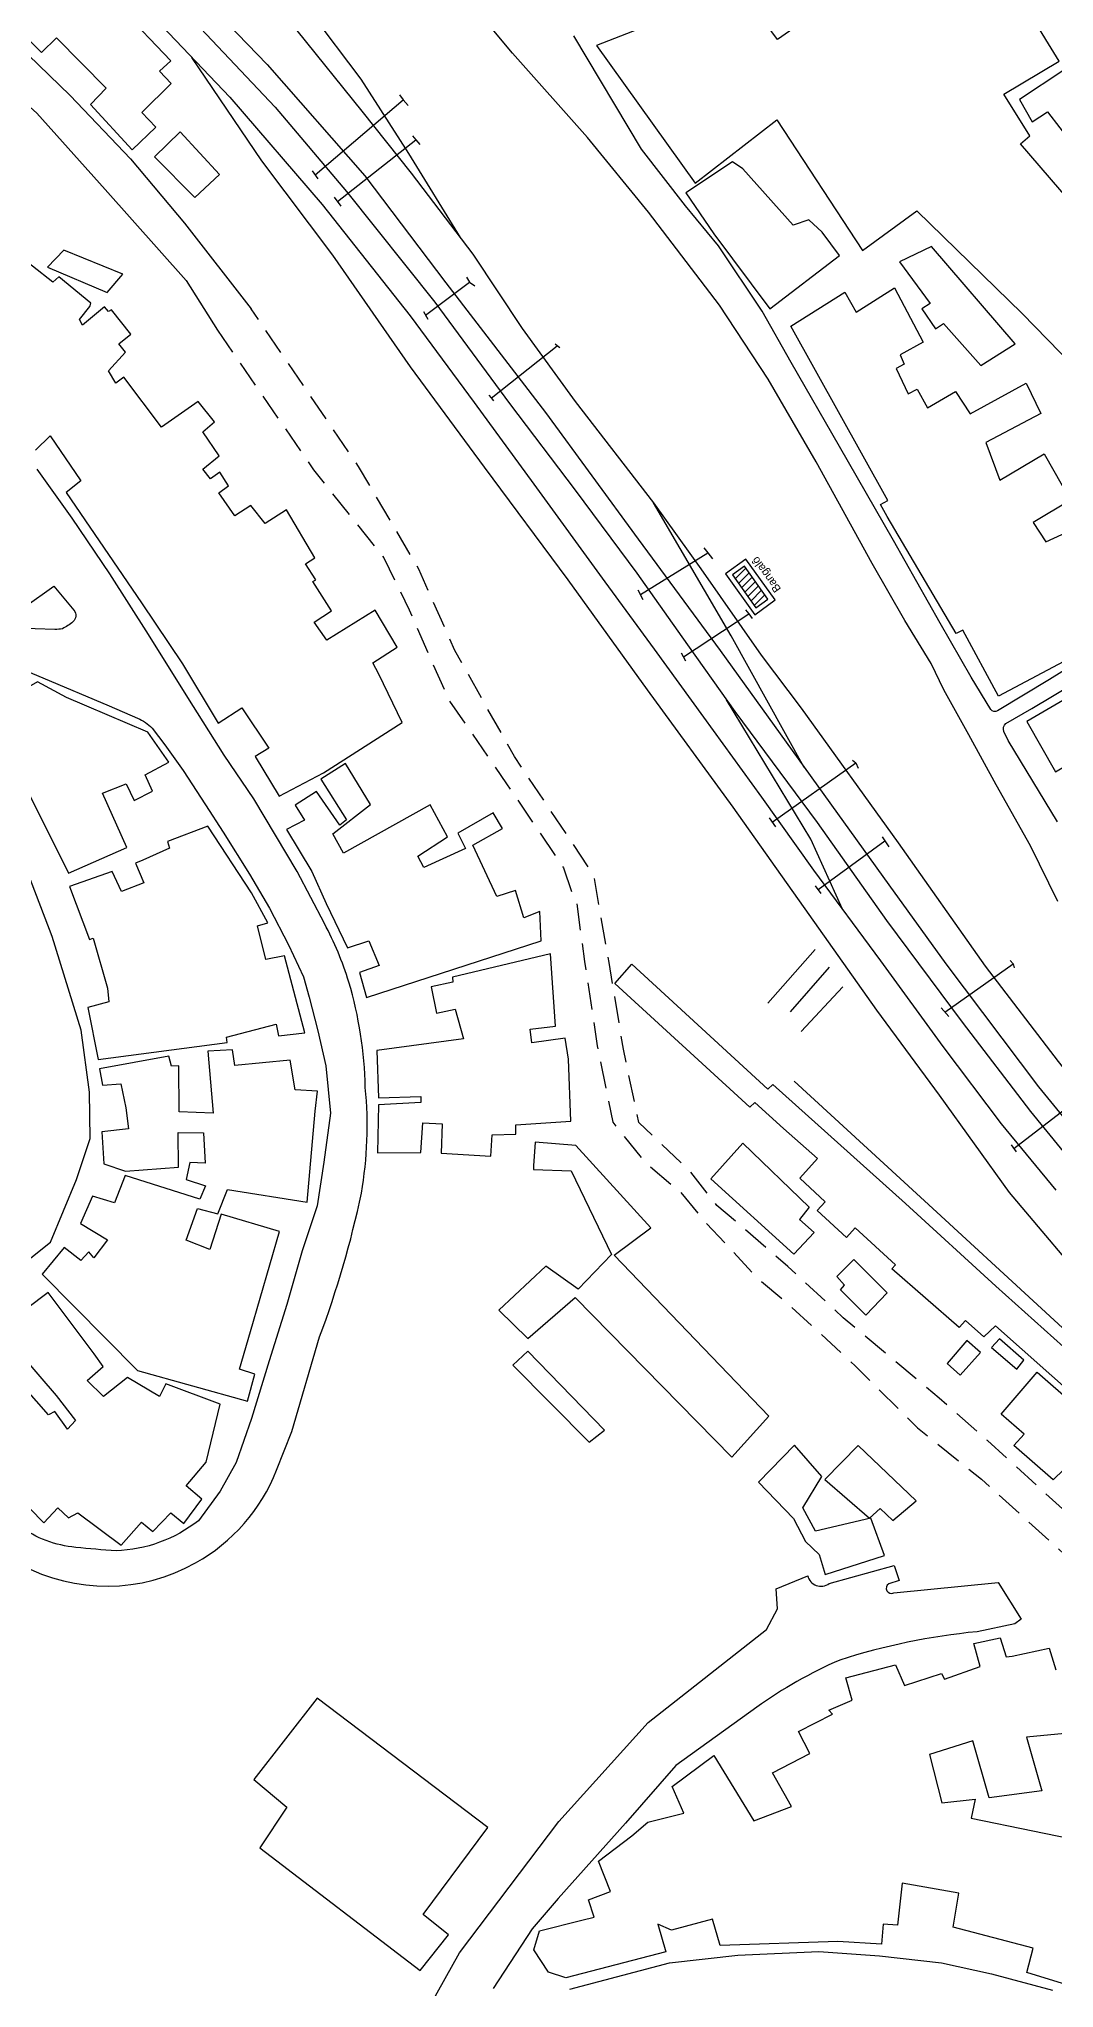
# Model space of a CAD drawing. Header units: metres. Extents: x 320405 to 332543, y 7395686 to 7410003.
# Drawn here: x 323345.6 to 323535.9, y 7400556.3 to 7400921.7 of the extents above; entities that cross this region are included whole.
import ezdxf

# ---------------------------------------------------------------- set-up
doc = ezdxf.new("R2010")
doc.units = ezdxf.units.M
doc.header["$LTSCALE"] = 10
doc.header["$MEASUREMENT"] = 0
doc.linetypes.add('CONTINUO', pattern=[0])
doc.linetypes.add('DASHED', pattern=[0.75, 0.5, -0.25])
for name, color, linetype in [('EDIFICAÇÃO', 30, 'Continuous'), ('Edificações', 30, 'Continuous'), ('Estação', 45, 'Continuous'), ('H_EDIFICAÇÃO', 30, 'Continuous'), ('Linha Férrea', 20, 'Continuous'), ('Portico', 45, 'Continuous'), ('Vias Primárias', 230, 'Continuous'), ('Vias Secundárias', 230, 'DASHED')]:
    doc.layers.add(name, color=color, linetype=linetype)
doc.styles.add('ARIAL', font='arial.ttf')

msp = doc.modelspace()

# ---------------------------------------------------------------- linework, layer by layer
at = {"layer": 'EDIFICAÇÃO', "linetype": 'CONTINUO'}
for points in [[(323479.77, 7400813.8, 733.74), (323483.6, 7400816.56, 733.74), (323478.1, 7400824.2, 733.72), (323474.27, 7400821.44, 733.72)], [(323479.98, 7400815.1, 733.79), (323482.25, 7400816.72, 733.79), (323477.86, 7400822.88, 733.75), (323475.59, 7400821.26, 733.75)]]:
    msp.add_polyline3d(points, close=True, dxfattribs=at)
at = {"layer": 'Edificações'}
for points in [[(323363.08, 7400900.92), (323367.51, 7400905.22), (323364.88, 7400907.95), (323370.36, 7400913.37), (323368.22, 7400915.68), (323370.33, 7400917.66), (323351.69, 7400937.2), (323330.7, 7400956.72), (323322.88, 7400948.44), (323341.59, 7400929.53), (323338.77, 7400926.47), (323346.08, 7400919.18), (323348.89, 7400921.94), (323358.22, 7400912.53), (323355.28, 7400909.47)], [(323477.08, 7400931.08), (323450.09, 7400920.52), (323468.59, 7400894.68), (323483.9, 7400906.56), (323500, 7400882.06), (323510.17, 7400889.53), (323529.93, 7400870.27), (323541.76, 7400858.06), (323555.42, 7400862.31), (323555.58, 7400871.89), (323529.6, 7400902.09), (323531.35, 7400903.55), (323526.5, 7400911.38), (323536.84, 7400917.6), (323521.78, 7400942.14), (323519.24, 7400946.11), (323484.03, 7400921.65)], [(323537.72, 7400915.9), (323529.4, 7400910.39), (323531.8, 7400906.19), (323534.66, 7400908.1), (323539.3, 7400902.07), (323542.02, 7400903.75), (323543.43, 7400901.58), (323547.51, 7400904)], [(323374.81, 7400892), (323379.44, 7400896.34), (323372.04, 7400904.31), (323367.28, 7400899.64)], [(323475.61, 7400898.7), (323466.88, 7400892.87), (323472.09, 7400885.2), (323482.58, 7400871.12), (323495.66, 7400881.17), (323492.43, 7400885.5), (323489.91, 7400887.83), (323487, 7400886.84), (323477.54, 7400897.4)], [(323358.4, 7400874.2), (323361.34, 7400877.62), (323350.24, 7400882.13), (323347.22, 7400878.93)], [(323522.15, 7400860.49), (323528.58, 7400864.58), (323512.92, 7400882.82), (323506.89, 7400879.98), (323512.67, 7400872.15), (323511.12, 7400871.15), (323513.67, 7400867.42), (323515.16, 7400868.37)], [(323351.11, 7400765.35), (323362.06, 7400770.19), (323357.52, 7400780.33), (323361.96, 7400782.1), (323363.42, 7400778.97), (323366.9, 7400780.69), (323365.49, 7400783.81), (323369.93, 7400786.15), (323366, 7400791.79), (323350.76, 7400798.29), (323345.3, 7400801.23), (323343.28, 7400800.02), (323340.11, 7400801.33), (323337.89, 7400800.38), (323334.61, 7400804.56), (323330.77, 7400801.13), (323331.73, 7400799.26), (323330.52, 7400798.55), (323336.78, 7400787.3), (323339.45, 7400788.61), (323341.06, 7400785.68), (323337.63, 7400784.48), (323339.1, 7400781.6), (323342.38, 7400782.91)], [(323545.34, 7400802.28), (323530.8, 7400793.79), (323536.14, 7400784.35), (323552.61, 7400794.09), (323548.74, 7400800), (323547.47, 7400799.34)], [(323407.73, 7400778.22), (323403.04, 7400785.9), (323398.44, 7400782.96), (323403.22, 7400775.33), (323402.03, 7400774.32), (323397.61, 7400780.66), (323393.65, 7400778.08), (323395.39, 7400775.27), (323392.03, 7400773.53), (323396.73, 7400765.64), (323399.45, 7400759.66), (323403.41, 7400751.32), (323407.46, 7400752.65), (323409.35, 7400748.01), (323405.66, 7400746.71), (323406.99, 7400742.06), (323439.74, 7400752.64), (323439.47, 7400758.14), (323436.48, 7400756.95), (323434.91, 7400762.1), (323431.46, 7400760.99), (323426.95, 7400770.57), (323432.47, 7400773.74), (323430.77, 7400776.68), (323424.09, 7400772.82), (323425.57, 7400769.97), (323417.74, 7400766.38), (323416.63, 7400768.54), (323422.2, 7400772.13), (323418.93, 7400778.18), (323402.67, 7400769.1), (323400.69, 7400772.74)], [(323395.41, 7400735.44), (323391.65, 7400749.87), (323388.14, 7400749.19), (323386.56, 7400755.5), (323388.49, 7400756.06), (323385.43, 7400761.68), (323377.27, 7400774.14), (323369.69, 7400771.26), (323370.08, 7400770.04), (323365.07, 7400767.77), (323363.71, 7400767.24), (323365.27, 7400763.51), (323361.1, 7400761.91), (323359.31, 7400765.68), (323351.32, 7400762.82), (323355.09, 7400752.91), (323355.74, 7400753.17), (323358.44, 7400743.81), (323358.67, 7400741.23), (323354.76, 7400740.18), (323356.71, 7400730.4), (323380.86, 7400733.62), (323380.76, 7400734.6), (323390.05, 7400737.03), (323390.51, 7400734.87)], [(323441.51, 7400750.24), (323423.14, 7400745.83), (323423.19, 7400744.89), (323419.15, 7400744.05), (323420.13, 7400739.09), (323423.61, 7400739.84), (323425.16, 7400734.31), (323408.91, 7400732.1), (323409.28, 7400723.21), (323417.17, 7400723.49), (323417.17, 7400722.37), (323409.22, 7400721.89), (323409.04, 7400712.92), (323417.21, 7400712.97), (323417.58, 7400718.55), (323421.2, 7400718.37), (323421.01, 7400712.83), (323430.32, 7400712.32), (323430.56, 7400716.31), (323434.97, 7400716.4), (323434.97, 7400718.14), (323445.32, 7400718.85), (323444.89, 7400730.49), (323444.24, 7400734.4), (323437.99, 7400733.51), (323437.66, 7400736.09), (323442.4, 7400736.65)], [(323437.24, 7400675.74), (323434.41, 7400673.1), (323448.77, 7400658.69), (323451.61, 7400660.94)], [(323492.38, 7400652.25), (323487.23, 7400658.12), (323480.47, 7400651.19), (323487.03, 7400644.37), (323489.28, 7400640.08), (323491.83, 7400637.65), (323492.99, 7400633.86), (323504.09, 7400637.43), (323501.51, 7400644.4), (323491.15, 7400641.99), (323488.81, 7400646.38)], [(323510.06, 7400647.66), (323499.16, 7400658.03), (323492.91, 7400651.65), (323501.29, 7400644.43), (323503.29, 7400646.26), (323505.68, 7400644)]]:
    msp.add_lwpolyline(points, close=True, dxfattribs=at)
for points in [[(323344.96, 7400844.66), (323347.7, 7400847.33), (323353.47, 7400838.89), (323350.73, 7400836.7), (323364.81, 7400816), (323372.49, 7400804.58), (323379.17, 7400793.48), (323383.61, 7400796.36), (323388.68, 7400788.81), (323386.15, 7400787.19), (323390.65, 7400779.81), (323398.97, 7400784.17), (323413.68, 7400793.59), (323409.32, 7400802.68), (323408.2, 7400804.79), (323412.77, 7400807.74), (323408.62, 7400814.66), (323399.54, 7400809.04), (323397.22, 7400812.41), (323400.46, 7400814.52), (323396.94, 7400820), (323397.51, 7400820.36), (323395.57, 7400823.31), (323397.29, 7400824.44), (323391.99, 7400833.45), (323387.99, 7400830.93), (323385.34, 7400834.29), (323382.33, 7400832.34), (323379.33, 7400836.67), (323381.13, 7400837.93), (323379.5, 7400840.54), (323377.73, 7400839.3), (323376.31, 7400841.07), (323379.41, 7400843.58), (323376.32, 7400848.1), (323378.53, 7400849.93), (323375.42, 7400853.77), (323368.56, 7400848.98), (323361.53, 7400858.33), (323359.99, 7400857.18), (323358.62, 7400859.52), (323361.84, 7400863.02), (323360.56, 7400864.57), (323362.81, 7400866.38), (323359.19, 7400870.97), (323358.65, 7400870.62), (323357.9, 7400871.5), (323353.79, 7400868.1), (323353.17, 7400869.12), (323355.12, 7400871.59), (323355.33, 7400872.23), (323349.32, 7400877.13), (323348.22, 7400876.12), (323340.57, 7400882.17)], [(323545.85, 7400809.36), (323525.46, 7400798.55), (323518.78, 7400810.89), (323517.55, 7400810.3), (323504.63, 7400832.24), (323503.35, 7400834.48), (323504.72, 7400835.21), (323486.52, 7400867.88), (323496.67, 7400874.24), (323498.78, 7400870.51), (323505.97, 7400875.1), (323511.33, 7400864.9), (323507.02, 7400862.51), (323507.79, 7400860.74), (323506.31, 7400859.93), (323508.56, 7400855.23), (323510.24, 7400856.09), (323512.15, 7400852.6), (323517.42, 7400855.66), (323520.15, 7400851.45), (323530.63, 7400857.19), (323533.39, 7400851.49), (323523.08, 7400846.06), (323525.74, 7400839.05), (323534.02, 7400843.96), (323539, 7400835.26), (323531.98, 7400831.08), (323534.35, 7400827.46), (323542.53, 7400831.23)], [(323397.39, 7400720.76), (323397.8, 7400724.5), (323393.65, 7400724.74), (323392.68, 7400730.28), (323382.31, 7400729.31), (323381.89, 7400732.23), (323377.25, 7400731.96), (323378.25, 7400720.38), (323371.89, 7400720.59), (323371.82, 7400729.21), (323370.45, 7400729.14), (323369.97, 7400731.06), (323356.97, 7400728.69), (323357.48, 7400725.6), (323360.92, 7400725.88), (323361.88, 7400721.34), (323362.36, 7400717.42), (323357.41, 7400716.86), (323357.76, 7400710.86), (323361.81, 7400709.48), (323371.74, 7400710.24), (323371.68, 7400716.73), (323376.45, 7400716.66), (323376.73, 7400710.96), (323373.91, 7400711.13), (323373.22, 7400707.93), (323376.79, 7400706.76), (323375.73, 7400704.26), (323361.78, 7400708.65), (323359.75, 7400703.56), (323355.63, 7400704.8), (323353.36, 7400699.67), (323358.44, 7400696.62), (323355.87, 7400693.26), (323354.93, 7400694.33), (323353.47, 7400692.74), (323350.35, 7400695.2), (323346.19, 7400690.17), (323364.07, 7400672.1), (323384.7, 7400666.37), (323386.08, 7400671.42), (323383.19, 7400672.39), (323385.25, 7400679.43), (323390.71, 7400698.2), (323379.75, 7400701.45), (323377.66, 7400694.8), (323373.17, 7400696.56), (323375.29, 7400702.49), (323379.14, 7400701.48), (323380.94, 7400706.04), (323395.86, 7400703.64), (323397.39, 7400720.76)], [(323460.32, 7400698.88), (323446.22, 7400714.32), (323438.62, 7400714.93), (323438.32, 7400710.47), (323438.3, 7400709.79), (323445.34, 7400709.57), (323452.92, 7400693.87), (323446.66, 7400687.36), (323440.64, 7400691.67), (323431.78, 7400683.4), (323437.26, 7400678.14), (323446.12, 7400685.8), (323475.47, 7400655.89), (323482.42, 7400663.55), (323453.4, 7400693.75), (323460.32, 7400698.88)], [(323343.87, 7400646.25), (323346.54, 7400643.55), (323349.16, 7400646.36), (323351.16, 7400644.48), (323352.87, 7400645.45), (323361.01, 7400639.38), (323364.83, 7400643.71), (323366.97, 7400641.95), (323370.33, 7400645.46), (323372.77, 7400643.4), (323376.13, 7400648.02), (323373.22, 7400650.51), (323376.97, 7400654.9), (323379.59, 7400665.79), (323369.36, 7400669.61), (323368.21, 7400667.25), (323362.2, 7400670.8), (323357.68, 7400667.23), (323354.66, 7400670.27), (323357.61, 7400672.87), (323355.92, 7400675.25), (323347.34, 7400686.71), (323343.27, 7400683.7)], [(323335.4, 7400683), (323348.8, 7400667.41), (323352.48, 7400662.71), (323350.94, 7400661.13), (323348.57, 7400664.43), (323347.4, 7400663.8), (323335.66, 7400677.12)], [(323544.94, 7400554.9), (323530.79, 7400559.25), (323531.97, 7400563.84), (323516.98, 7400567.76), (323518.02, 7400574.16), (323507.43, 7400576), (323506.57, 7400568.15), (323503.88, 7400568.34), (323503.55, 7400564.56), (323495.36, 7400565.07), (323473.29, 7400564.32), (323471.85, 7400569.27), (323464.17, 7400567.17), (323461.61, 7400568.3), (323463.12, 7400563.11), (323444.38, 7400558.23), (323441.14, 7400559.35), (323438.36, 7400563.49), (323439.41, 7400567.09), (323447.39, 7400569.05), (323449.69, 7400569.63), (323448.62, 7400572.88), (323452.71, 7400574.42), (323450.49, 7400580.13), (323456.74, 7400584.89), (323459.72, 7400587.44), (323466.46, 7400589.15), (323464.32, 7400594.11), (323472.14, 7400599.91), (323479.62, 7400587.71), (323486.67, 7400590.35), (323483.11, 7400596.7), (323490.09, 7400600.29), (323488.01, 7400604.44), (323494.35, 7400607.68), (323493.68, 7400608.45), (323498.07, 7400610.32), (323496.88, 7400614.49), (323506.16, 7400616.93), (323507.85, 7400613.08), (323514.79, 7400615.33), (323515.36, 7400614.25), (323522.03, 7400616.6), (323520.86, 7400620.93), (323525.79, 7400622), (323526.93, 7400618.42), (323528.06, 7400618.53), (323534.97, 7400620.05), (323536.19, 7400615.98)], [(323417.6, 7400570.11), (323429.72, 7400586.47), (323397.77, 7400610.7), (323385.89, 7400595.41), (323392.07, 7400590.28), (323387.02, 7400582.66), (323417.07, 7400559.65), (323422.4, 7400566.3), (323417.6, 7400570.11)], [(323540.55, 7400604.33), (323530.69, 7400603.35), (323533.58, 7400593.29), (323523.75, 7400591.98), (323520.69, 7400602.66), (323512.54, 7400600.13), (323514.85, 7400591.06), (323521.12, 7400591.78), (323520.34, 7400588.17), (323543.47, 7400583.42)]]:
    msp.add_lwpolyline(points, dxfattribs=at)
at = {"layer": 'Estação'}
for points in [[(323540.46, 7400666.66), (323524.93, 7400680.49), (323522.73, 7400678.42), (323519.28, 7400681.46), (323518.11, 7400680.15), (323505.46, 7400691.2), (323506.16, 7400691.93), (323498.59, 7400698.86), (323496.98, 7400697.06), (323491.47, 7400702.09), (323492.97, 7400703.74), (323488.25, 7400708.2), (323491.53, 7400711.83), (323485.15, 7400717.49), (323479.78, 7400722.36), (323478.87, 7400721.46), (323453.56, 7400744.68), (323456.71, 7400748.31), (323482.25, 7400724.83), (323483.14, 7400725.72), (323508.05, 7400703.39), (323524.95, 7400687.93), (323537.65, 7400676.58)], [(323537.73, 7400653.55), (323535.72, 7400651.6), (323528.36, 7400658.08), (323530.3, 7400660.16), (323525.98, 7400663.95), (323532.73, 7400671.8), (323539.63, 7400665.72)]]:
    msp.add_lwpolyline(points, dxfattribs=at)
for points in [[(323487.13, 7400693.9), (323471.57, 7400708.05), (323477.55, 7400714.71), (323489.99, 7400702.73), (323488.16, 7400700.45), (323490.91, 7400698.01)], [(323504.63, 7400686.69), (323500.6, 7400682.51), (323495.83, 7400687.23), (323496.61, 7400688.09), (323495.16, 7400689.73), (323498.37, 7400692.9)], [(323519.55, 7400677.75), (323515.84, 7400673.41), (323518.29, 7400671.24), (323522.08, 7400675.5)], [(323525.64, 7400678.07), (323524.18, 7400676.45), (323528.88, 7400672.39), (323530.19, 7400674.05)]]:
    msp.add_lwpolyline(points, close=True, dxfattribs=at)
at = {"layer": 'H_EDIFICAÇÃO', "color": 132, "linetype": 'CONTINUO', "flags": 128}
for points in [[(323476.13, 7400820.5), (323478.13, 7400822.5)], [(323476.72, 7400819.67), (323478.72, 7400821.67)], [(323477.31, 7400818.85), (323479.31, 7400820.85)], [(323477.9, 7400818.02), (323479.9, 7400820.02)], [(323478.49, 7400817.2), (323480.48, 7400819.19)], [(323479.07, 7400816.37), (323481.07, 7400818.37)], [(323479.66, 7400815.54), (323481.66, 7400817.54)]]:
    msp.add_lwpolyline(points, dxfattribs=at)
at = {"layer": 'Linha Férrea', "flags": 128}
for points in [[(323358.81, 7400947.54), (323388.37, 7400916.94), (323406.69, 7400896.09), (323421.87, 7400876), (323440.58, 7400851.7), (323457.91, 7400827.98), (323473.3, 7400807.12), (323487.9, 7400786.78), (323504.91, 7400763.18), (323515.6, 7400748.32), (323533, 7400725.32), (323549.04, 7400705.64), (323566.96, 7400684.78), (323583.39, 7400666.59), (323607.9, 7400642.8), (323634.88, 7400618.48), (323656, 7400599.65), (323680.18, 7400577.42), (323703.33, 7400557.02), (323728.74, 7400535.45), (323754.49, 7400512.96), (323768.68, 7400500)], [(323364.86, 7400928.13), (323381.36, 7400910.82), (323398.67, 7400890.68), (323415.17, 7400869.81), (323427.21, 7400853.61), (323438.36, 7400838.29), (323451.66, 7400819.95), (323460.95, 7400807.31), (323470.17, 7400794.6), (323481.02, 7400779.59), (323490.82, 7400765.91), (323503.38, 7400748.9), (323515.05, 7400732.85), (323525.97, 7400718.36), (323536.22, 7400705.89)], [(323375.91, 7400923.73), (323389.85, 7400908.95), (323403.27, 7400893.12), (323419.81, 7400872.38), (323433.82, 7400853.37), (323446.14, 7400837.16), (323457.69, 7400821.6), (323466.12, 7400809.67), (323476.04, 7400795.66), (323491.47, 7400774.85), (323504.45, 7400756.49), (323518.65, 7400737.42), (323531.49, 7400720.69), (323545.11, 7400703.96), (323558.21, 7400688.66), (323572.6, 7400672.77), (323587.45, 7400656.81), (323606.13, 7400638.72), (323625, 7400621.86), (323657.12, 7400593.35), (323677.43, 7400574.66), (323695.68, 7400558.17), (323712.17, 7400544.22)], [(323393.95, 7400923.35), (323406.12, 7400908.19), (323415.36, 7400896.55), (323426.94, 7400881.38), (323436.18, 7400867.48), (323446.09, 7400853.78), (323460.83, 7400834.8), (323469.7, 7400822.4), (323480.98, 7400806.19), (323488.46, 7400796.25), (323506.68, 7400771.06), (323522.97, 7400747.92), (323536.67, 7400730.02), (323553.7, 7400708.47), (323570.99, 7400688.98), (323588.88, 7400669.56), (323609.3, 7400649.54), (323626.52, 7400634.05), (323645.48, 7400616.96), (323661.9, 7400602.93), (323683.92, 7400582.38), (323704.47, 7400563.89), (323723.82, 7400547.79)], [(323396.53, 7400926.7), (323405.96, 7400914.19), (323414.88, 7400900.26), (323424.56, 7400884.5)], [(323720.13, 7400530.57), (323705.82, 7400539.9), (323687.58, 7400552.81), (323672.71, 7400565.97), (323657.69, 7400579.7), (323637.58, 7400598.08), (323622.87, 7400611.22), (323604.78, 7400626.61), (323585.56, 7400643.49), (323568.97, 7400658.66), (323556.13, 7400671.57), (323544.2, 7400685.75), (323527.54, 7400705.49), (323514.4, 7400723.73), (323502.69, 7400739.65), (323490, 7400757.59), (323475.74, 7400777.71), (323459.68, 7400799.69), (323444.81, 7400820.34), (323429.12, 7400841.44), (323415.23, 7400860.28), (323400.67, 7400881.21), (323387.38, 7400898.86), (323374.25, 7400918.28)], [(323489.06, 7400785.16), (323475.35, 7400809.82), (323460.83, 7400834.8)], [(323496.25, 7400758.57), (323490.27, 7400771.75), (323474.48, 7400797.86)], [(323491.13, 7400751.06), (323482.21, 7400741)], [(323493.75, 7400747.7), (323486.39, 7400739.35)], [(323496.29, 7400744.02), (323488.47, 7400735.66)], [(323487.18, 7400726.35), (323513.9, 7400701.78), (323550.02, 7400668.56), (323560.58, 7400658.72), (323598.58, 7400624.37), (323647.28, 7400579.36), (323685.75, 7400544.36), (323710.97, 7400521.6), (323740.56, 7400495.28), (323745.62, 7400490.66), (323754.9, 7400480.62)]]:
    msp.add_lwpolyline(points, dxfattribs=at)
at = {"layer": 'Portico'}
for points in [[(323397.35, 7400896.26), (323413.9, 7400910.35)], [(323413.19, 7400911.23), (323413.9, 7400910.35), (323414.78, 7400909.27)], [(323401.56, 7400891.26), (323416.25, 7400902.82)], [(323415.62, 7400903.58), (323416.25, 7400902.82), (323416.98, 7400901.94)], [(323396.81, 7400897.01), (323397.89, 7400895.51)], [(323400.93, 7400892.1), (323402.2, 7400890.41)], [(323418.08, 7400869.94), (323426.3, 7400876.13)], [(323425.77, 7400877.05), (323426.3, 7400876.13), (323427.29, 7400875.47)], [(323417.67, 7400870.66), (323418.49, 7400869.21)], [(323430.35, 7400854.41), (323442.77, 7400864.2)], [(323443.22, 7400863.82), (323442.77, 7400864.2), (323442.37, 7400864.53)], [(323430.85, 7400853.9), (323430.41, 7400854.46), (323430.02, 7400854.95)], [(323458.35, 7400817.58), (323470.99, 7400825.38)], [(323470.25, 7400826.34), (323470.99, 7400825.38), (323471.83, 7400824.3)], [(323457.87, 7400818.49), (323458.83, 7400816.67)], [(323466.4, 7400805.91), (323478.64, 7400813.96)], [(323478.03, 7400814.7), (323478.64, 7400813.96), (323479.32, 7400813.12)], [(323466, 7400806.66), (323466.8, 7400805.15)], [(323483.07, 7400774.88), (323498.75, 7400786.04)], [(323498.13, 7400786.51), (323498.75, 7400786.04), (323499.14, 7400785.06)], [(323482.47, 7400775.75), (323483.67, 7400774.02)], [(323491.64, 7400762.26), (323504.14, 7400771.42)], [(323503.65, 7400772.19), (323504.14, 7400771.42), (323504.89, 7400770.27)], [(323491.1, 7400762.98), (323492.18, 7400761.54)], [(323515.44, 7400739.26), (323528.24, 7400748.34)], [(323527.63, 7400749), (323528.24, 7400748.34), (323528.43, 7400747.58)], [(323514.72, 7400740.08), (323516.17, 7400738.45)], [(323528.33, 7400713.76), (323542.7, 7400724.82)], [(323527.87, 7400714.43), (323528.79, 7400713.1)]]:
    msp.add_lwpolyline(points, dxfattribs=at)
at = {"layer": 'Vias Primárias'}
for points in [[(323536.59, 7400760.03), (323531.46, 7400770.46), (323525.03, 7400781.92), (323519.9, 7400791.26), (323515.25, 7400799.69), (323512.82, 7400804.64), (323507.91, 7400812.73), (323501.78, 7400823.38), (323491.29, 7400842.45), (323482.3, 7400857.94), (323473.17, 7400871.84), (323459.89, 7400889.27), (323448.41, 7400903.24), (323434.37, 7400919.08), (323426.21, 7400928.86)], [(323337.67, 7400924.42), (323351.46, 7400911.11), (323362.77, 7400899.28), (323372.9, 7400887.23), (323385.39, 7400871.12)], [(323328.66, 7400922.62), (323345.2, 7400907.84), (323358.04, 7400893.52), (323373.22, 7400876.43), (323379.08, 7400867.17)], [(323334.64, 7400685.73), (323347.76, 7400696.2), (323352.63, 7400707.95), (323355.22, 7400715.59), (323355.1, 7400724.32), (323353.5, 7400735.92), (323348.05, 7400753.46), (323341.9, 7400769.65)], [(323445.11, 7400556.13), (323463.79, 7400561.06), (323476.59, 7400562.53), (323491.77, 7400563.2), (323503.15, 7400562.4), (323514.78, 7400561.05), (323524.13, 7400559.02), (323535.57, 7400555.97)]]:
    msp.add_lwpolyline(points, dxfattribs=at)
for points in [[(323543.81, 7400807.06), (323535.04, 7400801.65), (323525.3, 7400795.75, -0.398518), (323524.06, 7400796.02), (323520.36, 7400802.12), (323514.56, 7400812.24), (323505.77, 7400827.74), (323495.66, 7400845.32), (323486.58, 7400861.06), (323481.14, 7400870.72), (323473.01, 7400882.94), (323466.79, 7400890.46), (323458.53, 7400901.07), (323445.89, 7400922.33)], [(323342.15, 7400635.76, 0.256566), (323374.97, 7400636.04, 0.172959), (323390.12, 7400653.4), (323392.98, 7400660.66), (323398.21, 7400678.43, 0.03784), (323406.04, 7400705.37, 0.068267), (323406.77, 7400725.15, 0.067353), (323403.69, 7400744.93, 0.046032), (323399.12, 7400755.91), (323394.01, 7400765.69), (323385.85, 7400779.3), (323380.33, 7400787.46), (323373.49, 7400798.27), (323366.13, 7400810.08), (323358.89, 7400821.46), (323351.8, 7400831.92), (323345.26, 7400841.11)], [(323337.43, 7400811.39), (323348.41, 7400819.14), (323352.15, 7400814.66, -0.411282), (323351.96, 7400812.46, -0.060699), (323350.02, 7400811.18, -0.057509), (323348.6, 7400811.05), (323337.43, 7400811.39)], [(323336.99, 7400805.82), (323346.3, 7400801.94), (323358.78, 7400796.74), (323364.1, 7400794.42, -0.095601), (323366.83, 7400792.55), (323369.17, 7400789.41), (323372.63, 7400784.59), (323376.8, 7400778.17), (323380.12, 7400773.02), (323385.05, 7400765.18), (323388.82, 7400758.79), (323392.36, 7400751.94), (323395.19, 7400745.9), (323396.23, 7400742.13), (323397.89, 7400735.8), (323399.36, 7400729.23), (323400.26, 7400720.38), (323399.03, 7400711.16), (323397.75, 7400702.99), (323394.95, 7400694.54), (323392.09, 7400684.5), (323388.77, 7400673.91), (323385.42, 7400663.1), (323382.59, 7400654.85), (323379.56, 7400649.51), (323375.48, 7400643.95, -0.158867), (323360.05, 7400638.32, -0.010624), (323352.5, 7400638.96, -0.136199), (323341.95, 7400642.93, -0.028071)], [(323536.52, 7400774.97), (323527.27, 7400790.23), (323526.5, 7400791.93, -0.340474), (323526.86, 7400793.42), (323531.75, 7400796.2), (323543.97, 7400803.53)], [(323413.7, 7400543.71), (323424.41, 7400562.92), (323443.03, 7400587.56), (323459.81, 7400606.11), (323481.97, 7400623.57), (323484.03, 7400627.45), (323483.77, 7400631.21), (323489.7, 7400633.63, 0.532667), (323493.73, 7400632.16), (323505.94, 7400635.54), (323506.84, 7400632.77), (323504.9, 7400632.15, 0.955917), (323505.84, 7400630.41), (323525.39, 7400632.38), (323529.75, 7400625.52), (323528.52, 7400624.64), (323521.45, 7400623.14, 0.051873), (323495.7, 7400617.84, 0.052935), (323480.16, 7400608.98), (323464.98, 7400598.05), (323455.56, 7400587.27), (323442.92, 7400573.13), (323438.03, 7400567.44), (323430.76, 7400556.28, 0.461264)]]:
    msp.add_lwpolyline(points, format="xyb", dxfattribs=at)
at = {"layer": 'Vias Secundárias', "flags": 128}
for points in [[(324106.01, 7400084.53), (324123.74, 7400058.96, -0.443276), (324122.94, 7400055.5), (324086.1, 7400025.66, -0.430896), (324082.53, 7400026.14), (324062.89, 7400050.96, -0.299168), (324062.42, 7400056.24, 0.092924), (324067.5, 7400072.21, 0.05235), (324067.85, 7400091.06, -0.489949), (324072.42, 7400095.29, 0.252621), (324078.91, 7400109.98, 0.096586), (324070.24, 7400132.72), (324034.37, 7400174.47), (324017.85, 7400196.06), (324001.32, 7400213.82, 0.407229), (323982.55, 7400214.71), (323958.83, 7400197.37, -0.480145), (323952.95, 7400198.96), (323929.32, 7400224.68), (323893.87, 7400273.19), (323866.61, 7400309.43), (323836.68, 7400346.47), (323804.96, 7400380.74), (323763.19, 7400423.5), (323730.82, 7400456.85), (323692.47, 7400494.87), (323688.48, 7400500), (323670.25, 7400518.33), (323647.03, 7400541.18), (323624.92, 7400562.92), (323613.16, 7400576.12), (323593.14, 7400595.95), (323574.03, 7400613.49), (323557.01, 7400629.08), (323541.05, 7400642.87), (323523.38, 7400659.01), (323514.35, 7400666.94), (323496.36, 7400682.01), (323485.99, 7400691.64), (323472.67, 7400703.06), (323467.58, 7400709.55), (323458.05, 7400718.6), (323455.15, 7400732.38), (323452.49, 7400748.58), (323449.6, 7400765.02), (323434.74, 7400787.2), (323423.56, 7400807.12), (323416.82, 7400822.31), (323405.5, 7400841.61), (323385.39, 7400871.12)], [(323379.08, 7400867.17), (323397.07, 7400840.94), (323410.24, 7400824.44), (323414.98, 7400814.73), (323422.45, 7400797.74), (323433.25, 7400782.12), (323443.91, 7400766.35), (323445.62, 7400761.37), (323446.41, 7400759.69), (323447.85, 7400748.77), (323450.26, 7400732.97), (323453.15, 7400718.65), (323458.96, 7400711.43), (323464.63, 7400706.56), (323465.79, 7400705.66), (323470.11, 7400700.37), (323480.2, 7400689.54), (323485.82, 7400684.81), (323498.61, 7400672.99), (323510.28, 7400661.37), (323522.28, 7400651.73), (323537.81, 7400637.69), (323547.06, 7400629.71), (323560.26, 7400617.48), (323571.19, 7400607.38), (323583.75, 7400596.04), (323601.69, 7400578.5), (323620.38, 7400559.91), (323636.93, 7400542.67), (323649.07, 7400529.14), (323666.87, 7400512.86), (323680.05, 7400500), (323723.38, 7400454.24), (323768.38, 7400409.46), (323810.17, 7400365.99), (323834, 7400338.27), (323861.93, 7400304.9), (323890.75, 7400266.79), (323913.58, 7400236.07), (323932.31, 7400210.47), (323946.27, 7400192.18, -0.519113), (323943.73, 7400184.1), (323919.47, 7400166.93)]]:
    msp.add_lwpolyline(points, format="xyb", dxfattribs=at)

# ---------------------------------------------------------------- texts
at = {"layer": 'H_EDIFICAÇÃO', "style": 'ARIAL'}
msp.add_text('Bangalô', height=1.5, rotation=125.8302, dxfattribs=at).set_placement((323484.78, 7400818.63, 733.74))

doc.saveas('drawing.dxf')
